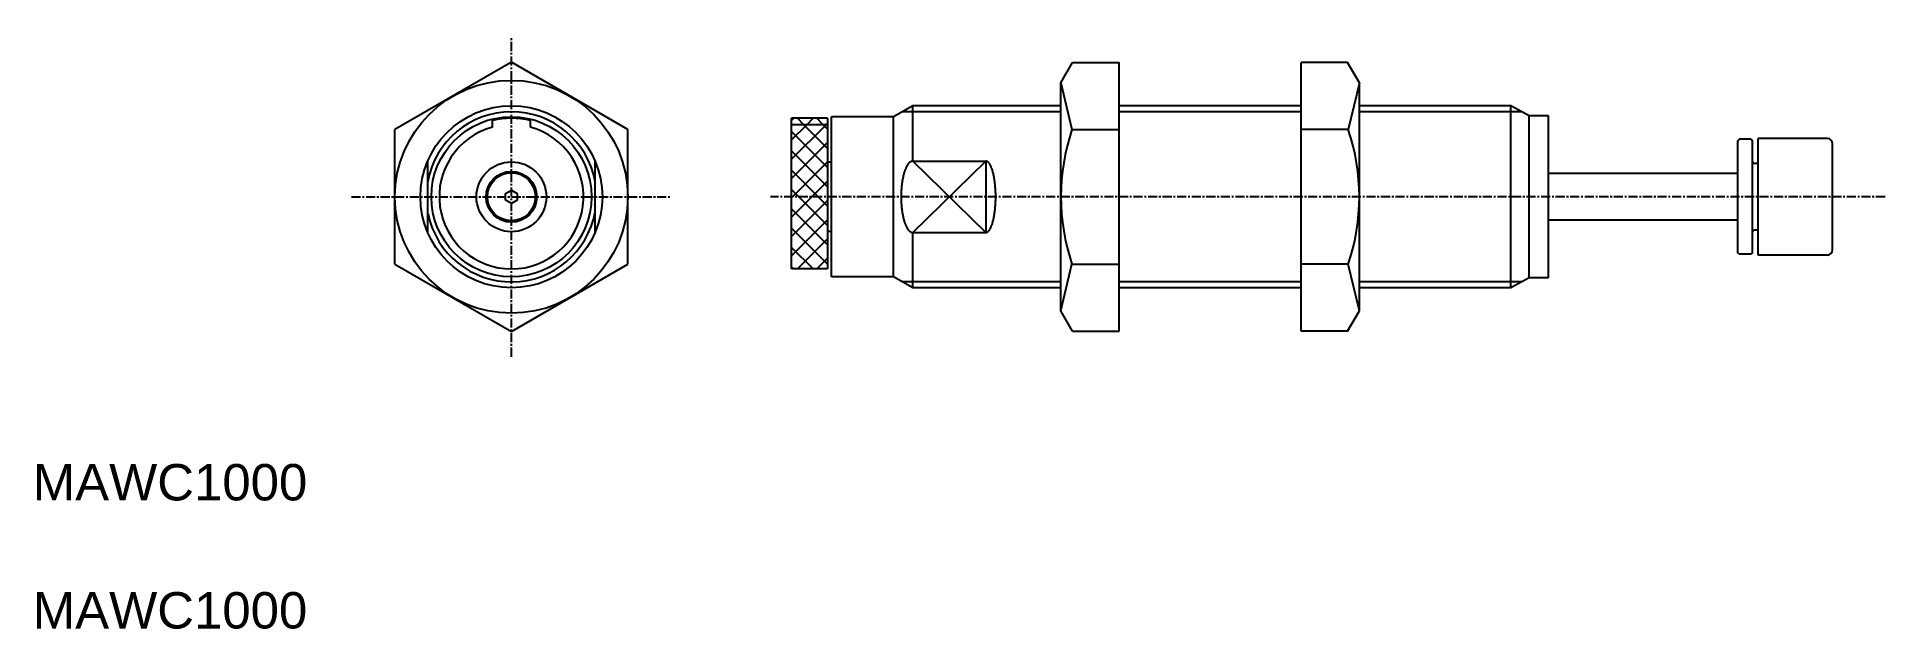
# Model space of a CAD drawing. Extents: x 43 to 297, y 175 to 256.
import ezdxf
from ezdxf.enums import TextEntityAlignment as Align

# ---------------------------------------------------------------- set-up
doc = ezdxf.new("R2010")
doc.units = 0
doc.linetypes.add('CENTER', pattern=[2, 1.25, -0.25, 0.25, -0.25])
doc.layers.get('0').update_dxf_attribs({"linetype": 'CONTINUOUS'})
doc.layers.add('CENTER', color=1, linetype='CENTER')

# ---------------------------------------------------------------- blocks, each defined once
blk = doc.blocks.new('*X2')
at = {"color": 0}
for p, q in [((146.6, 244.71), (146.92, 245.03)), ((146.6, 239.41), (151.34, 244.14)), ((146.6, 242.06), (148.68, 244.14)), ((148.3, 244.14), (147.41, 245.03)), ((151.59, 240.85), (148.3, 244.14)), ((148.68, 244.14), (149.57, 245.03)), ((150.95, 244.14), (150.06, 245.03)), ((151.59, 243.5), (150.95, 244.14)), ((151.34, 244.14), (151.59, 244.4)), ((151.59, 238.2), (146.6, 243.19)), ((146.6, 236.76), (151.59, 241.75)), ((151.59, 235.55), (146.6, 240.54)), ((146.6, 234.1), (151.59, 239.1)), ((151.59, 232.9), (146.6, 237.89)), ((146.6, 231.45), (151.59, 236.44)), ((151.59, 230.25), (146.6, 235.24)), ((146.6, 228.8), (151.59, 233.79)), ((151.59, 227.59), (146.6, 232.59)), ((146.6, 226.15), (151.59, 231.14)), ((151.59, 224.94), (146.6, 229.94)), ((149.55, 224.33), (146.6, 227.28)), ((147.43, 224.33), (151.59, 228.49)), ((146.9, 224.33), (146.6, 224.63)), ((150.08, 224.33), (151.59, 225.84))]:
    blk.add_line(p, q, dxfattribs=at)

msp = doc.modelspace()

# ---------------------------------------------------------------- linework, layer by layer
at = {"color": 7, "linetype": 'CONTINUOUS'}
for p, q in [((108.11, 252.74), (92.11, 243.5)), ((124.11, 243.5), (108.11, 252.74)), ((163.24, 246.74), (160.6, 245.24)), ((163.24, 239.14), (163.24, 246.74)), ((183.6, 246.74), (163.24, 246.74)), ((216.6, 246.74), (191.6, 246.74)), ((245.42, 246.74), (224.6, 246.74)), ((245.42, 221.74), (245.42, 246.74)), ((247.93, 245.35), (245.42, 246.74)), ((105.5, 243.79), (105.5, 244.71)), ((110.71, 243.79), (110.71, 244.71)), ((151.55, 245.03), (146.6, 245.03)), ((146.6, 224.33), (146.6, 245.03)), ((151.55, 244.14), (146.6, 244.14)), ((151.59, 224.33), (151.59, 245.03)), ((152.1, 223.24), (152.1, 245.24)), ((160.6, 245.24), (152.1, 245.24)), ((160.6, 223.24), (160.6, 245.24)), ((250.6, 245.35), (247.93, 245.35)), ((247.93, 223.12), (247.93, 245.35)), ((250.6, 223.12), (250.6, 245.35)), ((92.11, 224.97), (92.11, 243.5)), ((124.11, 224.97), (124.11, 243.5)), ((276.6, 241.95), (276.79, 242.14)), ((276.6, 226.53), (276.6, 241.95)), ((278.44, 242.14), (276.79, 242.14)), ((278.44, 242.14), (278.63, 241.95)), ((278.63, 226.53), (278.63, 241.95)), ((279.39, 226.24), (279.39, 242.24)), ((288.9, 242.24), (279.39, 242.24)), ((289.6, 226.94), (289.6, 241.54)), ((96.61, 229.34), (96.61, 239.14)), ((119.61, 229.34), (119.61, 239.14)), ((152.1, 239.02), (151.59, 239.02)), ((163.24, 239.14), (173.3, 239.14)), ((173.3, 239.14), (173.3, 229.34)), ((279.39, 238.81), (278.89, 238.81)), ((276.6, 237.44), (250.6, 237.44)), ((107.31, 234.7), (108.11, 235.16)), ((107.31, 233.77), (107.31, 234.7)), ((108.11, 233.31), (107.31, 233.77)), ((108.11, 235.16), (108.91, 234.7)), ((108.91, 233.77), (108.11, 233.31)), ((108.91, 234.7), (108.91, 233.77)), ((152.1, 229.45), (151.59, 229.45)), ((163.24, 229.34), (173.3, 229.34)), ((163.24, 221.74), (163.24, 229.34)), ((276.6, 231.04), (250.6, 231.04)), ((279.39, 229.66), (278.89, 229.66)), ((276.79, 226.34), (276.6, 226.53)), ((278.44, 226.34), (276.79, 226.34)), ((278.63, 226.53), (278.44, 226.34)), ((288.9, 226.24), (279.39, 226.24)), ((92.11, 224.97), (108.11, 215.74)), ((108.11, 215.74), (124.11, 224.97)), ((151.55, 224.33), (146.6, 224.33)), ((160.6, 223.24), (152.1, 223.24)), ((163.24, 221.74), (160.6, 223.24)), ((183.6, 221.74), (163.24, 221.74)), ((216.6, 221.74), (191.6, 221.74)), ((245.42, 221.74), (224.6, 221.74)), ((247.93, 223.12), (245.42, 221.74)), ((250.6, 223.12), (247.93, 223.12))]:
    msp.add_line(p, q, dxfattribs=at)
at = {"color": 0, "linetype": 'BYBLOCK'}
for p, q in [((183.6, 249.92), (185.21, 252.71)), ((185.21, 252.71), (191.6, 252.71)), ((191.6, 215.76), (191.6, 252.71)), ((216.6, 215.76), (216.6, 252.71)), ((222.99, 252.71), (216.6, 252.71)), ((224.6, 249.92), (222.99, 252.71)), ((183.6, 249.92), (185.12, 243.47)), ((183.6, 218.56), (183.6, 249.92)), ((224.6, 249.92), (223.08, 243.47)), ((224.6, 218.56), (224.6, 249.92)), ((185.12, 243.47), (191.6, 243.47)), ((223.08, 243.47), (216.6, 243.47)), ((183.6, 218.56), (185.12, 225)), ((185.12, 225), (191.6, 225)), ((223.08, 225), (216.6, 225)), ((224.6, 218.56), (223.08, 225)), ((185.21, 215.76), (183.6, 218.56)), ((222.99, 215.76), (224.6, 218.56)), ((185.21, 215.76), (191.6, 215.76)), ((222.99, 215.76), (216.6, 215.76))]:
    msp.add_line(p, q, dxfattribs=at)
at = {"color": 3, "linetype": 'CONTINUOUS'}
for p, q in [((183.6, 245.92), (161.81, 245.92)), ((216.6, 245.92), (191.6, 245.92)), ((246.89, 245.92), (224.6, 245.92)), ((163.24, 229.34), (173.3, 239.14)), ((173.3, 229.34), (163.24, 239.14)), ((183.6, 222.55), (161.81, 222.55)), ((216.6, 222.55), (191.6, 222.55)), ((246.89, 222.55), (224.6, 222.55))]:
    msp.add_line(p, q, dxfattribs=at)
at = {"color": 7, "linetype": 'CONTINUOUS'}
for points in [[(163.24, 239.14, 0), (163.2, 239.13, 0), (163.16, 239.13, 0), (163.12, 239.12, 0), (163.08, 239.11, 0), (163.04, 239.1, 0), (163, 239.08, 0), (162.97, 239.06, 0), (162.93, 239.04, 0), (162.89, 239.02, 0), (162.85, 238.99, 0), (162.81, 238.96, 0), (162.77, 238.93, 0), (162.74, 238.89, 0), (162.7, 238.85, 0), (162.66, 238.81, 0), (162.63, 238.76, 0), (162.59, 238.72, 0), (162.56, 238.67, 0), (162.52, 238.61, 0), (162.49, 238.56, 0), (162.45, 238.5, 0), (162.42, 238.44, 0), (162.38, 238.38, 0), (162.35, 238.31, 0), (162.32, 238.24, 0), (162.29, 238.17, 0), (162.25, 238.1, 0), (162.22, 238.02, 0), (162.19, 237.95, 0), (162.16, 237.87, 0), (162.13, 237.78, 0), (162.11, 237.7, 0), (162.08, 237.61, 0), (162.05, 237.53, 0), (162.03, 237.44, 0), (162, 237.34, 0), (161.98, 237.25, 0), (161.95, 237.16, 0), (161.93, 237.06, 0), (161.91, 236.96, 0), (161.89, 236.86, 0), (161.87, 236.76, 0), (161.85, 236.65, 0), (161.83, 236.55, 0), (161.81, 236.44, 0), (161.79, 236.33, 0), (161.78, 236.22, 0), (161.76, 236.11, 0), (161.75, 236, 0), (161.73, 235.89, 0), (161.72, 235.77, 0), (161.71, 235.66, 0), (161.7, 235.54, 0), (161.69, 235.43, 0), (161.68, 235.31, 0), (161.67, 235.19, 0), (161.66, 235.07, 0), (161.66, 234.96, 0), (161.65, 234.84, 0), (161.65, 234.72, 0), (161.64, 234.6, 0), (161.64, 234.48, 0), (161.64, 234.36, 0), (161.64, 234.24, 0), (161.64, 234.12, 0), (161.64, 234, 0), (161.64, 233.88, 0), (161.65, 233.76, 0), (161.65, 233.64, 0), (161.66, 233.52, 0), (161.66, 233.4, 0), (161.67, 233.28, 0), (161.68, 233.16, 0), (161.69, 233.05, 0), (161.7, 232.93, 0), (161.71, 232.81, 0), (161.72, 232.7, 0), (161.73, 232.59, 0), (161.75, 232.47, 0), (161.76, 232.36, 0), (161.78, 232.25, 0), (161.79, 232.14, 0), (161.81, 232.03, 0), (161.83, 231.93, 0), (161.85, 231.82, 0), (161.87, 231.72, 0), (161.89, 231.62, 0), (161.91, 231.51, 0), (161.93, 231.42, 0), (161.95, 231.32, 0), (161.98, 231.22, 0), (162, 231.13, 0), (162.03, 231.04, 0), (162.05, 230.95, 0), (162.08, 230.86, 0), (162.11, 230.77, 0), (162.13, 230.69, 0), (162.16, 230.61, 0), (162.19, 230.53, 0), (162.22, 230.45, 0), (162.25, 230.37, 0), (162.29, 230.3, 0), (162.32, 230.23, 0), (162.35, 230.16, 0), (162.38, 230.1, 0), (162.42, 230.03, 0), (162.45, 229.97, 0), (162.49, 229.92, 0), (162.52, 229.86, 0), (162.56, 229.81, 0), (162.59, 229.76, 0), (162.63, 229.71, 0), (162.66, 229.67, 0), (162.7, 229.62, 0), (162.74, 229.59, 0), (162.77, 229.55, 0), (162.81, 229.51, 0), (162.85, 229.49, 0), (162.89, 229.46, 0), (162.93, 229.43, 0), (162.97, 229.41, 0), (163, 229.39, 0), (163.04, 229.38, 0), (163.08, 229.36, 0), (163.12, 229.35, 0), (163.16, 229.34, 0), (163.2, 229.34, 0), (163.24, 229.34, 0)], [(173.3, 229.34, 0), (173.33, 229.34, 0), (173.37, 229.34, 0), (173.4, 229.35, 0), (173.43, 229.36, 0), (173.46, 229.38, 0), (173.5, 229.39, 0), (173.53, 229.41, 0), (173.56, 229.43, 0), (173.59, 229.46, 0), (173.63, 229.49, 0), (173.66, 229.51, 0), (173.69, 229.55, 0), (173.72, 229.59, 0), (173.75, 229.62, 0), (173.78, 229.67, 0), (173.81, 229.71, 0), (173.84, 229.76, 0), (173.87, 229.81, 0), (173.9, 229.86, 0), (173.93, 229.92, 0), (173.96, 229.97, 0), (173.99, 230.03, 0), (174.02, 230.1, 0), (174.04, 230.16, 0), (174.07, 230.23, 0), (174.1, 230.3, 0), (174.12, 230.37, 0), (174.15, 230.45, 0), (174.18, 230.53, 0), (174.2, 230.61, 0), (174.22, 230.69, 0), (174.25, 230.77, 0), (174.27, 230.86, 0), (174.29, 230.95, 0), (174.32, 231.04, 0), (174.34, 231.13, 0), (174.36, 231.22, 0), (174.38, 231.32, 0), (174.4, 231.42, 0), (174.42, 231.51, 0), (174.43, 231.62, 0), (174.45, 231.72, 0), (174.47, 231.82, 0), (174.48, 231.93, 0), (174.5, 232.03, 0), (174.51, 232.14, 0), (174.53, 232.25, 0), (174.54, 232.36, 0), (174.55, 232.47, 0), (174.56, 232.59, 0), (174.57, 232.7, 0), (174.58, 232.81, 0), (174.59, 232.93, 0), (174.6, 233.05, 0), (174.61, 233.16, 0), (174.62, 233.28, 0), (174.62, 233.4, 0), (174.63, 233.52, 0), (174.63, 233.64, 0), (174.64, 233.76, 0), (174.64, 233.88, 0), (174.64, 234, 0), (174.64, 234.12, 0), (174.64, 234.24, 0), (174.64, 234.36, 0), (174.64, 234.48, 0), (174.64, 234.6, 0), (174.64, 234.72, 0), (174.63, 234.84, 0), (174.63, 234.96, 0), (174.62, 235.07, 0), (174.62, 235.19, 0), (174.61, 235.31, 0), (174.6, 235.43, 0), (174.59, 235.54, 0), (174.58, 235.66, 0), (174.57, 235.77, 0), (174.56, 235.89, 0), (174.55, 236, 0), (174.54, 236.11, 0), (174.53, 236.22, 0), (174.51, 236.33, 0), (174.5, 236.44, 0), (174.48, 236.55, 0), (174.47, 236.65, 0), (174.45, 236.76, 0), (174.43, 236.86, 0), (174.42, 236.96, 0), (174.4, 237.06, 0), (174.38, 237.16, 0), (174.36, 237.25, 0), (174.34, 237.34, 0), (174.32, 237.44, 0), (174.29, 237.53, 0), (174.27, 237.61, 0), (174.25, 237.7, 0), (174.22, 237.78, 0), (174.2, 237.87, 0), (174.18, 237.95, 0), (174.15, 238.02, 0), (174.12, 238.1, 0), (174.1, 238.17, 0), (174.07, 238.24, 0), (174.04, 238.31, 0), (174.02, 238.38, 0), (173.99, 238.44, 0), (173.96, 238.5, 0), (173.93, 238.56, 0), (173.9, 238.61, 0), (173.87, 238.67, 0), (173.84, 238.72, 0), (173.81, 238.76, 0), (173.78, 238.81, 0), (173.75, 238.85, 0), (173.72, 238.89, 0), (173.69, 238.93, 0), (173.66, 238.96, 0), (173.63, 238.99, 0), (173.59, 239.02, 0), (173.56, 239.04, 0), (173.53, 239.06, 0), (173.5, 239.08, 0), (173.46, 239.1, 0), (173.43, 239.11, 0), (173.4, 239.12, 0), (173.37, 239.13, 0), (173.33, 239.13, 0), (173.3, 239.14, 0)]]:
    msp.add_polyline3d(points, dxfattribs=at)
for radius in [16, 12.5, 11, 4.8, 3.49, 3.3]:
    msp.add_circle((108.11, 234.24), radius, dxfattribs=at)
at = {"color": 3, "linetype": 'CONTINUOUS'}
for start, end in [(10.2904, 169.7097), (191.5322, 349.7096)]:
    msp.add_arc((108.11, 234.24), 11.69, start, end, dxfattribs=at)
at = {"color": 7, "linetype": 'CONTINUOUS'}
for centre, radius, start, end in [((108.11, 234.24), 9.91, 105.2375, 74.7625), ((108.11, 234.24), 10.79, 76.044, 103.956), ((288.9, 241.54), 0.699, 360, 90), ((278.89, 239.06), 0.254, 180, 270), ((278.89, 229.41), 0.254, 90, 180), ((280.09, 228.65), 0.699, 180, 180.0962), ((288.9, 226.94), 0.699, 270, 360)]:
    msp.add_arc(centre, radius, start, end, dxfattribs=at)
at = {"color": 0, "linetype": 'BYBLOCK'}
for centre, start, end in [((212.4, 234.24), 161.2918, 198.7084), ((195.8, 234.24), 341.2916, 18.7082)]:
    msp.add_arc(centre, 28.8, start, end, dxfattribs=at)
at = {"layer": 'CENTER', "color": 1, "linetype": 'CENTER'}
for p, q in [((108.11, 212.27), (108.11, 256.2)), ((86.14, 234.24), (130.07, 234.24)), ((296.82, 234.24), (143.71, 234.24))]:
    msp.add_line(p, q, dxfattribs=at)

# ---------------------------------------------------------------- block references
at = {"color": 7, "linetype": 'CONTINUOUS'}
msp.add_blockref('*X2', (0, 0), dxfattribs=at)

# ---------------------------------------------------------------- texts
at = {"color": 7, "linetype": 'CONTINUOUS', "width": 1.046512}
for p in [(42.35, 191.02), (42.35, 173.42)]:
    msp.add_text('MAWC1000', height=5, dxfattribs=at).set_placement(p, align=Align.BOTTOM_LEFT)

doc.saveas('drawing.dxf')
